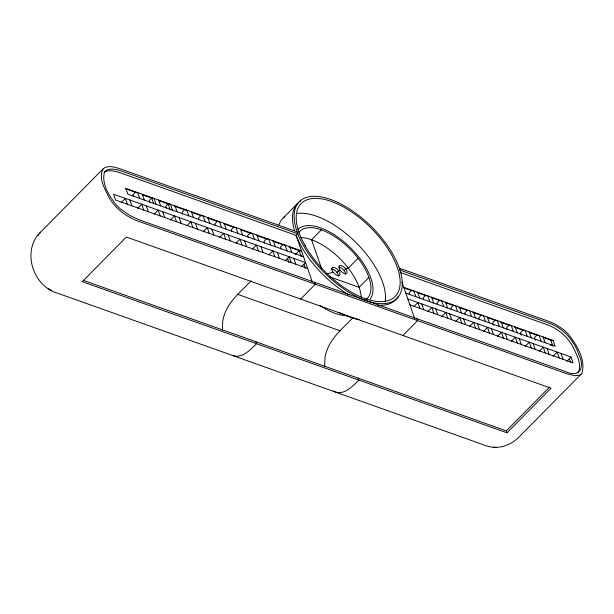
<?xml version="1.0" encoding="UTF-8"?>
<svg xmlns="http://www.w3.org/2000/svg" width="614" height="614" viewBox="0 0 614 614"><rect width="100%" height="100%" fill="white"/><g stroke="black" fill="none" stroke-linecap="round" stroke-linejoin="round"><path stroke-width="0.92" d="M578.119 372.967C582.494 364.01 576.093 353.741 572.271 345.621C566.592 335.774 557.266 328.191 546.521 324.491L400.19 272.416M297.736 233.719L297.053 231.777A68.722 32.926 44.7 0 1 330.608 199.466A68.722 32.926 44.7 0 1 399.338 268.172L400.374 271.442A68.722 32.926 44.7 0 1 365.783 300.484A68.722 32.926 44.7 0 1 298.312 235.116L297.053 231.777L121.012 169.119C115.532 167.476 108.517 164.652 103.382 168.589L42.22 230.465C20.853 248.616 31.951 286.055 57.8 293.277L485.751 445.587C497.908 450.239 511.424 445.273 519.966 436.047L581.128 374.172M37.83 235.653L38.598 234.74M39.58 233.566L40.355 232.645M103.382 168.589C97.733 177.891 105.086 189.388 109.246 197.961C115.969 209.167 127.021 217.333 139.278 221.57L567.236 373.88L574.996 375.722L579.148 375.308A22.956 10.998 44.7 0 0 581.88 373.35C586.117 359.497 576.554 344.615 568.18 334.016A22.956 10.998 44.7 0 0 563.122 329.281L555.44 324.253L548.97 321.429L399.338 268.172L400.013 270.122M251.203 280.79C241.425 291.09 229.245 300.591 224.425 314.529A24.13 14.797 -70.4 0 0 222.682 321.467L222.406 330.094M352.812 317.875C343.195 327.914 331.406 337.301 326.709 350.932A24.13 14.797 -70.4 0 0 324.967 357.87L324.683 366.497M121.265 202.543L125.34 198.422L127.374 204.247M139.7 198.422L137.666 192.596L135.364 192.305L132.916 194.776L133.514 196.503M137.651 208.376L141.727 204.247L143.753 210.08M154.037 214.209L158.113 210.08L160.139 215.913M170.416 220.042L174.499 215.913L176.525 221.738M188.851 215.913L186.825 210.088L184.515 209.796L182.066 212.275L182.673 214.002M186.802 225.868L190.877 221.746L192.911 227.571M205.237 221.746L203.203 215.921L200.901 215.629L198.452 218.1L199.051 219.827M203.188 231.701L207.263 227.579L209.297 233.404M221.623 227.579L219.589 221.754L217.287 221.462L214.839 223.933L215.437 225.66M219.574 237.534L223.649 233.404L225.676 239.237M238.002 233.412L235.976 227.587L233.665 227.287L231.225 229.766L231.823 231.493M235.96 243.367L240.036 239.237L242.062 245.063M254.388 239.245L252.362 233.412L250.052 233.12L247.603 235.599L248.209 237.326M252.339 249.192L256.422 245.07L258.448 250.896M283.284 217.893L297.967 203.042A68.722 32.926 44.7 0 0 294.382 230.158M270.774 245.07L268.748 239.245L266.438 238.953L263.989 241.425L264.596 243.152M268.725 255.025L272.8 250.903L274.834 256.729M287.16 250.903L285.126 245.078L282.824 244.786L280.375 247.258L280.974 248.985M285.111 260.858L289.186 256.736L291.22 262.562M295.173 254.695L299.202 250.612L301.512 250.911L125.87 188.398L127.896 194.224L303.546 256.736M321.337 229.859L311.551 239.759L321.544 268.448M301.251 266.929L305.572 262.562L113.544 194.216L115.57 200.049L307.599 268.395M300.645 299.072L315.32 284.228L314.644 282.279M336.979 272.393L338.606 270.743L340.248 270.306M344.078 270.498L345.713 268.848L348.307 268.157L358.092 258.256M368.922 277.428L359.136 287.329L329.925 276.929M415.855 296.708L413.828 290.882L411.518 290.591L409.07 293.062L409.676 294.789M413.805 306.662L417.881 302.533L419.915 308.366M429.785 301.666L427.751 295.841L425.448 295.541L423 298.02L423.599 299.747M402.922 335.474L417.604 320.623L416.921 318.681M427.735 311.62L431.811 307.491L433.837 313.324M443.707 306.624L441.681 300.791L439.371 300.499L436.922 302.978L437.529 304.705M441.658 316.571L445.741 312.449L447.767 318.275M457.637 311.574L455.603 305.749L453.301 305.457L450.853 307.936L451.451 309.656M455.588 321.529L459.663 317.407L461.697 323.233M471.56 316.532L469.533 310.707L467.223 310.415L464.783 312.887L465.381 314.614M469.518 326.487L473.594 322.365L475.62 328.191M485.49 321.49L483.456 315.665L481.153 315.373L478.705 317.845L479.304 319.572M483.441 331.445L487.516 327.316L489.55 333.149M499.412 326.448L497.386 320.623L495.076 320.324L492.635 322.803L493.533 325.389M497.371 336.403L501.446 332.274L503.472 338.107M513.342 331.406L511.316 325.573L509.006 325.282L506.558 327.761L507.164 329.488M511.293 341.361L515.369 337.232L517.402 343.057M527.272 336.365L525.239 330.532L522.936 330.24L520.488 332.719L521.386 335.305M525.223 346.311L529.299 342.19L531.325 348.015M541.195 341.315L539.169 335.49L536.859 335.198L534.41 337.669L535.316 340.263M539.146 351.269L543.229 347.148L545.255 352.973M550.651 345.621L551.994 344.254M553.076 356.227L557.151 352.098L559.185 357.931M566.76 361.423L571.081 357.056L407.849 298.964M506.964 432.816L82.253 281.665L126.354 237.042L551.065 388.202L506.964 432.816L506.289 430.874L549.722 386.935M327.155 273.813L333.149 272.209M496.588 447.376L493.334 447.222M543.26 337.477L550.789 340.156L553.091 340.448L555.125 346.273L405.823 293.139M399.952 270.099L548.156 322.841C562.984 327.73 574.267 340.409 579.002 355.092C585.173 367.579 579.363 378.454 565.064 371.409L140.36 220.249L130.536 215.905L120.275 208.798A24.261 11.62 44.7 0 1 115.186 203.633C108.693 195.029 101.625 183.709 104.365 172.557A24.261 11.62 44.7 0 1 106.79 170.07C112.178 167.737 118.187 170.055 123.445 171.69L297.798 233.742L296.101 235.369L312.411 282.202M403.797 287.314L553.091 340.448M125.248 188.705L135.364 192.305M142.471 194.83L151.742 198.13L154.053 198.429L156.079 204.255M158.857 200.663L168.129 203.963L170.439 204.255L172.465 210.088M174.399 206.197L184.515 209.796M191.629 212.329L200.901 215.629M207.171 217.863L217.287 221.462M223.55 223.688L233.665 227.287M240.78 229.82L250.052 233.12M257.166 235.653L266.438 238.953M272.708 241.187L282.824 244.786M289.087 247.012L299.202 250.612L301.336 256.721M403.997 287.912L411.518 290.591M417.083 292.571L425.448 295.541M431.013 297.529L439.371 300.499M445.772 302.779L453.301 305.457M458.865 307.437L467.223 310.415M472.795 312.396L481.153 315.373M487.554 317.653L495.076 320.324M500.648 322.312L509.006 325.282M514.57 327.262L522.936 330.24M529.337 332.519L536.859 335.198M409.883 304.797L573.108 362.889L571.081 357.056M237.772 294.382L340.056 330.785M83.389 280.36L506.289 430.874M232.376 355.368C242.031 359.044 250.358 349.78 256.545 343.694L255.869 341.752M48.299 288.68L51.73 290.614M333.264 390.972C342.957 396.613 352.528 386.452 358.822 380.097L358.146 378.147M569.447 358.706L570.652 362.16M561.05 353.487L563.076 359.313M550.789 340.156L552.892 346.196M543.06 336.879L545.094 342.704M547.12 348.529L549.154 354.362M529.138 331.921L531.164 337.746M533.198 343.579L535.224 349.404M515.207 326.963L517.241 332.788M519.267 338.621L521.294 344.446M501.285 322.005L503.311 327.838M505.337 333.663L507.371 339.488M487.355 317.047L489.381 322.88M491.415 328.705L493.441 334.53M473.425 312.096L475.459 317.922M477.485 323.747L479.519 329.58M459.502 307.138L461.528 312.963M463.562 318.789L465.589 324.622M445.572 302.18L447.606 308.005M449.632 313.838L451.666 319.664M431.65 297.222L433.676 303.047M435.71 308.88L437.736 314.706M417.72 292.264L419.753 298.097M421.78 303.922L423.806 309.748M401.993 282.133L414.696 318.605M303.938 264.212L305.388 268.379M289.708 246.705L291.742 252.538M293.768 258.364L295.802 264.189M287.559 258.379L289.064 262.7M273.33 240.88L275.356 246.705M277.39 252.531L279.416 258.364M256.944 235.047L258.97 240.872M261.004 246.698L263.03 252.531M240.558 229.214L242.591 235.039M244.618 240.872L246.644 246.698M224.171 223.381L226.205 229.214M228.231 235.039L230.265 240.865M207.793 217.548L209.819 223.381M211.845 229.206L213.879 235.032M191.407 211.723L193.433 217.548M195.467 223.373L197.493 229.206M175.021 205.89L177.047 211.715M179.081 217.548L181.107 223.373M170.232 210.011L168.129 203.963L165.68 206.442L166.287 208.169M158.635 200.057L160.668 205.882M162.695 211.715L164.721 217.54M153.546 203.311L151.742 198.13L149.302 200.609L149.9 202.336M142.248 194.224L144.282 200.057M146.309 205.882L148.342 211.707M129.922 200.049L131.956 205.882M346.288 315.604A50.218 24.061 44.7 0 1 319.671 305.388M339.028 267.113A5.288 2.533 44.7 0 1 343.648 269.976A5.288 2.533 44.7 0 1 345.436 274.381M331.107 269.062A5.288 2.533 44.7 0 1 336.073 271.373A5.288 2.533 44.7 0 1 338.329 276.285M300.822 237.564A47.577 22.795 44.7 0 1 339.788 258.548A47.577 22.795 44.7 0 1 361.162 297.26M298.872 232.299A47.577 22.795 44.7 0 1 349.942 249.008A47.577 22.795 44.7 0 1 366.013 299.425M296.6 213.526A66.082 31.659 44.7 0 1 356.327 242.86A66.082 31.659 44.7 0 1 385.101 302.004M298.005 229.321A50.218 24.061 44.7 0 1 349.681 246.981A50.218 24.061 44.7 0 1 370.088 299.164M359.113 319.564A68.722 32.926 44.7 0 1 339.158 312.465M278.802 225.461A68.722 32.926 44.7 0 1 284.942 216.504M104.173 172.38A24.261 11.62 44.7 0 1 105.155 171.72C110.551 169.387 116.56 171.705 121.818 173.34L296.163 235.392L296.685 236.766A68.722 32.926 44.7 0 0 348.906 294.881M397.841 296.815A68.722 32.926 44.7 0 1 377.763 305.212M299.624 201.653A68.722 32.926 44.7 0 1 300.837 200.839M332.742 267.412L332.143 267.742A5.288 2.533 44.7 0 0 335.804 274.65A5.288 2.533 44.7 0 0 339.68 272.532A5.288 2.533 44.7 0 0 332.742 267.412M339.534 269.231A5.288 2.533 44.7 0 0 346.718 273.314A5.288 2.533 44.7 0 0 342.689 266.184A5.288 2.533 44.7 0 0 339.534 269.231M305.074 245.638A66.082 31.659 44.7 0 0 394.925 296.692A66.082 31.659 44.7 0 0 344.584 207.593A66.082 31.659 44.7 0 0 305.074 245.638"/></g></svg>
